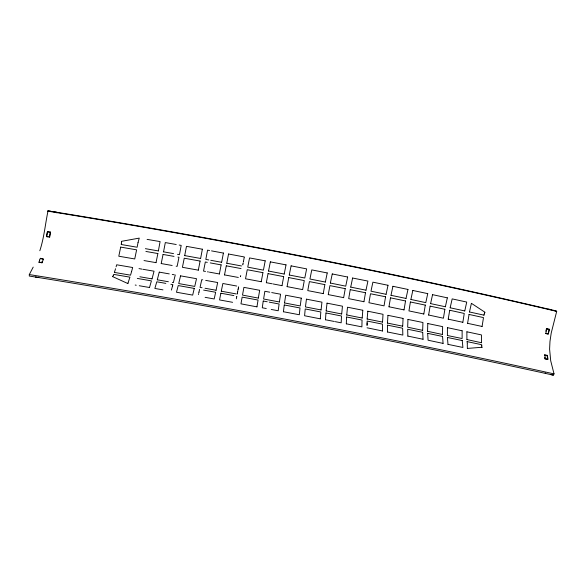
<?xml version="1.0" encoding="UTF-8"?>
<svg xmlns="http://www.w3.org/2000/svg" width="586" height="586" viewBox="0 0 586 586"><rect width="100%" height="100%" fill="white"/><g stroke="black" fill="none" stroke-linecap="round" stroke-linejoin="round"><path stroke-width="0.88" d="M33.204 267.106L29.3 274.57L29.3 276.043L38.383 277.5A1065.319 114.6 9.8 0 1 545.522 373.421L553.352 375.143L554.026 373.89L550.701 360.734L549.602 349.153L549.968 341.513L551.199 333.104L556.7 311.378L553.58 310.331M367.056 325.508L367.056 325.091M367.063 324.981L367.063 324.556M387.434 325.127L387.493 332.057M402.699 326.263L403.073 318.396M367.07 324.454L367.078 324.021M367.078 323.919L367.085 323.487M367.092 323.377L367.1 322.945M346.304 323.897L346.59 316.989M367.1 322.835L367.158 321.069L382.468 324.124L382.49 331.053M387.478 323.172L387.947 315.305M382.526 322.168L383.024 314.308L367.715 311.195M466.874 331.779L466.917 339.638M462.134 330.76L462.12 338.54L447.338 335.5M367.107 319.158L367.84 311.269M447.426 327.64L447.411 335.434M325.479 319.846L325.948 312.953M362.185 318.103L362.815 310.236M320.315 318.769L320.828 311.972L305.225 308.961L304.581 315.751L320.359 318.857M427.78 323.509L427.568 331.376M346.722 315.041L347.513 307.218L362.771 310.25M407.951 319.399L407.68 327.2L422.704 330.365M341.689 314.052L342.458 306.192L326.988 303.152M326.116 311.005L327.047 303.189M321.055 310.023L321.956 302.171L306.383 299.153M283.419 311.818L284.254 304.962M482.08 326.527L483.487 317.597L468.998 314.426M467.569 323.384L469.056 314.492M462.852 322.366L464.244 313.444L449.652 310.243M50.967 211.326L48.03 210.857C45.312 223.764 44.104 237.806 39.833 250.727M448.195 319.224L449.711 310.309M284.51 303.021L285.704 295.212L301.321 298.171M428.63 315.085L430.109 306.075M423.81 314.074L425.304 305.057M121.419 243.234L121.258 244.208M279.383 302.054L280.562 294.209L271.714 292.568M306.441 299.19L305.445 306.932L321.011 309.935M404.018 309.957L405.541 300.911M301.27 298.193L300.237 305.936L284.576 302.955M388.95 306.852L390.496 297.798M256.961 306.793L258.06 300.047L242.15 297.109L240.963 303.841L256.998 306.881M263.224 301.014L262.279 307.782L266.264 308.522M363.928 301.775L365.51 292.685M343.645 297.717L345.264 288.612M258.331 298.025L259.693 290.282L243.915 287.367L242.509 295.088L258.375 298.113M328.241 294.677L329.925 285.616L345.205 288.656M323.23 293.689L324.871 284.569M287.074 286.693L288.773 277.537M282.005 285.726L283.705 276.563M545.903 333.016L546.76 328.651L549.309 329.237L548.467 333.522M48.155 237.059L46.528 236.444L49.48 236.92L49.649 237.352L50.411 232.063L47.459 231.587L46.572 236.224M50.411 232.063L49.524 236.7M266.315 282.752L268.044 273.581M236.348 298.838L236.707 296.904M236.729 296.794L236.81 296.355M261.217 281.793L262.953 272.615M202.375 249.153L200.61 258.521M237.22 294.113L237.308 293.659M237.352 293.432L237.608 292.033M237.652 291.799L237.828 290.854M237.96 290.129L238.055 289.645M46.66 236.773L47.459 231.587M238.077 289.521L238.26 288.539M238.282 288.415L238.377 287.916M238.399 287.792L238.59 286.781M158.367 250.991L160.088 241.586L147.086 239.374M163.545 251.899L165.311 242.575L176.225 244.509M410.39 301.929L408.955 310.91L423.781 314.001M444.891 309.225L443.426 318.213L428.703 315.034M184.685 255.657L186.473 246.34L202.302 249.204M223.42 253.005L221.633 262.352M228.562 253.95L226.767 263.297M240.502 276.702L240.582 276.277M240.634 275.999L240.714 275.581M350.23 289.609L348.699 298.655L363.891 301.702M385.551 296.831L384.05 305.855L368.938 302.72L370.491 293.754L385.603 296.787M200.126 261.004L198.302 270.212M221.149 264.835L219.354 274.036M226.284 265.78L224.497 274.973M242.78 264.865L242.868 264.433M157.89 253.489L156.008 262.711M163.069 254.397L161.194 263.619M242.919 264.147L243.007 263.715M243.058 263.429L243.146 262.997M243.337 261.986L243.454 261.415M243.483 261.268L244.237 257.379M268.52 271.106L270.358 261.81M284.188 274.094L286.041 264.821M289.25 275.068L291.103 265.795M265.194 260.887L263.429 270.146L247.753 267.135L249.548 257.928L265.26 260.836M325.347 282.108L327.244 272.886M330.35 283.097L332.247 273.882M350.706 287.162L352.625 277.969M365.986 290.246L367.913 281.082L352.669 278.042M386.079 294.355L388.027 285.221M390.972 295.366L392.928 286.239M221.259 291.279L222.87 283.499L236.693 286.034M406.017 298.486L407.981 289.389M410.867 299.497L412.837 290.407M545.866 331.222L546.174 329.691M546.291 333.683L548.071 334.027L549.309 329.237M220.863 293.205L219.545 299.929L232.605 302.31M430.585 303.658L432.571 294.604M445.36 306.815L447.36 297.783M450.129 307.833L452.18 298.889L466.727 302.061L464.757 310.998M469.474 312.03L471.393 303.328M483.955 315.202L484.204 313.935M216.058 290.334L217.662 282.525L205.715 280.386M347.652 276.966L345.74 286.166L330.423 283.06M138.025 242.641L137.124 247.233L121.199 244.501M138.04 242.597L139.248 238.106L121.492 241.337A9.281 9.002 15.8 0 1 121.434 243.234M180.554 275.881L178.73 283.565L194.735 286.415L196.522 278.702L180.51 275.845M199.606 289.374L198.991 292.062M175.251 274.944L173.383 282.62L172.387 282.445M198.771 293.007L198.962 292.172M427.758 293.571L425.78 302.64L410.947 299.461M198.412 294.553L198.573 293.835M159.26 272.102L157.268 279.874M172.643 285.492L172.87 284.62L170.863 284.269M172.504 286.027L172.621 285.602M172.365 286.561L172.474 286.136M172.335 286.671L171.412 290.077M152.023 278.958L154.052 271.193L142.999 269.296M131.638 271.34L132.67 267.516L116.665 264.784L116.109 266.784M131.608 271.465L130.531 275.171L114.416 272.424M115.552 268.725L114.915 270.835M149.481 287.587L151.422 280.87L137.314 278.423M114.768 271.289L114.556 271.97M127.895 283.456L128.019 283.075M128.048 282.979L129.924 277.156L113.772 274.402L113.442 275.339M39.606 260.052L39.408 260.528M41.98 262.806L43.474 259.166L40.317 258.28L38.94 262.228L41.98 262.806L41.943 262.118M42.302 261.246L42.111 261.715M467.357 348.487L467.276 343.806M548.247 309.65L548.511 309.137L551.045 309.73M484.849 312.177L471.474 303.372M467.357 348.428L482.212 347.242M38.852 276.988L38.383 277.5L35.35 277.01M407.841 336.166L407.68 329.244L422.733 332.328M447.982 344.422L447.418 337.463M546.76 328.651L546.328 328.922L548.987 329.442M545.405 333.515L548.415 333.815L548.071 334.027M547.075 355.526L547.427 355.328L544.387 355.013L547.075 355.526L547.617 359.328L544.921 358.815L544.709 357.292M544.921 358.815L547.947 359.152L547.617 359.328M447.492 337.485L462.31 340.583M427.604 333.339L442.591 336.452M48.03 210.857L56.835 212.279A1046.926 143.365 10 0 1 548.511 309.137L556.114 310.924M41.811 262.425L38.94 262.228M53.897 211.802L56.835 212.279L56.871 212.886M135.212 285.045L136.23 285.221M145.401 248.669L158.315 250.925M145.899 251.453L157.817 253.533M144.017 260.558L155.957 262.631M138.999 268.608L141.995 269.128M139.915 276.782L151.979 278.87M139.278 285.741L149.445 287.499M161.253 263.561L172.174 265.487M159.304 272.138L169.273 273.889M157.334 279.808L168.372 281.741M165.838 283.382L156.784 281.8L154.858 288.444L162.974 289.858M163.604 251.855L173.522 253.606M163.106 254.456L174.013 256.39M176.144 266.183L177.133 266.359L178.115 261.568L178.964 257.269L177.976 257.093M172.262 274.416L174.254 274.768M179.206 245.043L181.184 245.395L180.415 249.599L179.463 254.668L177.485 254.317M184.744 255.606L200.559 258.455M200.06 261.048L184.238 258.206L182.422 267.304L198.258 270.139M202.741 279.852L201.745 279.669L200.06 287.367L202.06 287.726M205.056 288.261L216.022 290.246M203.606 290.092L215.655 292.26L214.183 298.963L205.115 297.329M209.546 250.522L207.569 250.156L205.818 259.408L208.777 259.942M210.748 260.301L221.581 262.286M207.29 262.36L205.32 262.001L203.525 271.091L205.503 271.443M210.249 262.902L221.083 264.879M207.473 271.801L208.462 271.985M209.451 272.16L219.31 273.955M221.325 291.213L236.231 293.938M220.922 293.22L233.865 295.586M211.517 250.881L223.354 253.057M226.328 265.839L241.051 268.564M224.563 274.915L238.326 277.449M228.599 254.024L244.318 256.954M226.826 263.253L241.549 265.978M263.282 301.028L267.231 301.768M269.208 302.134L279.112 303.995L278.196 310.756L271.237 309.452M262.887 272.658L247.255 269.721L245.519 278.79L261.18 281.712M266.381 282.694L272.234 283.8M269.758 292.194L264.865 291.279L263.597 299.007L279.346 301.966M284.313 304.984L300.003 307.965L299.321 314.748L283.485 311.752M270.402 261.883L285.975 264.865M268.586 271.062L284.144 274.036M268.088 273.64L283.646 276.607M273.208 283.983L281.961 285.646M289.316 275.024L304.793 278.02L306.639 268.886L291.154 265.868M288.817 277.603L304.288 280.591L302.64 289.616L287.14 286.635M40.449 258.587L43.474 259.166M47.576 231.895L50.564 232.474M326.19 310.939L341.653 313.964M326.006 312.975L341.506 316L341.177 322.813L335.324 321.67M325.545 319.78L334.35 321.48M323.194 293.615L307.789 290.612L308.375 287.265L309.43 281.595L324.812 284.613M346.37 323.831L361.892 326.878L362.045 320.051L346.656 317.011M325.311 282.049L309.935 279.024L311.283 272.314L311.789 269.897L327.186 272.937M328.314 294.619L343.616 297.644M346.787 314.975L362.148 318.015M332.299 273.955L347.593 277.017M367.246 319.026L382.49 322.088M350.78 287.118L365.957 290.187M350.281 289.674L365.459 292.736M382.446 330.965L367.041 327.801M387.558 331.991L402.838 335.075L402.655 328.219L387.5 325.149M387.551 323.106L402.663 326.175M407.907 336.1L423.085 339.279M389.031 306.8L403.988 309.884M388.013 315.341L403.029 318.41M391.052 295.322L405.988 298.428M386.049 294.289L370.989 291.205L372.073 285.975L372.901 282.166L387.976 285.272M390.554 297.864L405.49 300.955M408.01 319.436L422.938 322.505L422.667 330.284M392.979 286.312L407.929 289.44M427.641 331.31L442.518 334.489M448.048 344.363L462.911 347.469L462.229 340.583M443.111 343.411L428.073 340.224L427.677 333.353M410.449 301.995L425.26 305.101M427.846 323.553L442.635 326.629L442.489 334.408M412.888 290.48L427.707 293.623M430.168 306.141L444.847 309.269M447.492 327.677L462.105 330.782M430.666 303.621L445.338 306.749M448.268 319.172L462.823 322.293M466.991 339.572L481.575 342.766M467.035 341.601L481.721 344.729L481.802 345.703M432.622 294.677L447.308 297.835M450.202 307.796L464.735 310.939M466.947 331.815L481.443 334.914L481.546 342.685M467.65 323.333L482.058 326.453M469.554 311.986L483.933 315.143M550.745 374.571L553.352 375.143M127.777 283.514L112.71 276.643M545.522 373.421L545.185 372.799M554.004 373.824L554.026 373.89A1066.454 115.259 9.8 0 0 29.3 274.57M547.939 359.101L547.456 355.577M545.354 358.573L544.87 354.926M443.075 343.323L442.562 336.452M467.247 343.374L467.115 341.623M423.048 339.191L422.696 332.328M47.547 211.121A1048.522 143.27 10 0 1 556.7 311.378M484.329 313.964A8.636 8.416 -56.7 0 1 484.915 312.265M113.347 275.317A9.427 6.71 3.5 0 1 112.571 276.585M481.912 347.168A8.988 6.519 19.7 0 1 481.633 345.681M120.701 247.109L118.79 256.221L134.736 258.953L136.626 249.841L120.701 247.109M194.274 288.422L192.669 295.102L176.481 292.231L178.225 285.565L194.274 288.422"/></g></svg>
